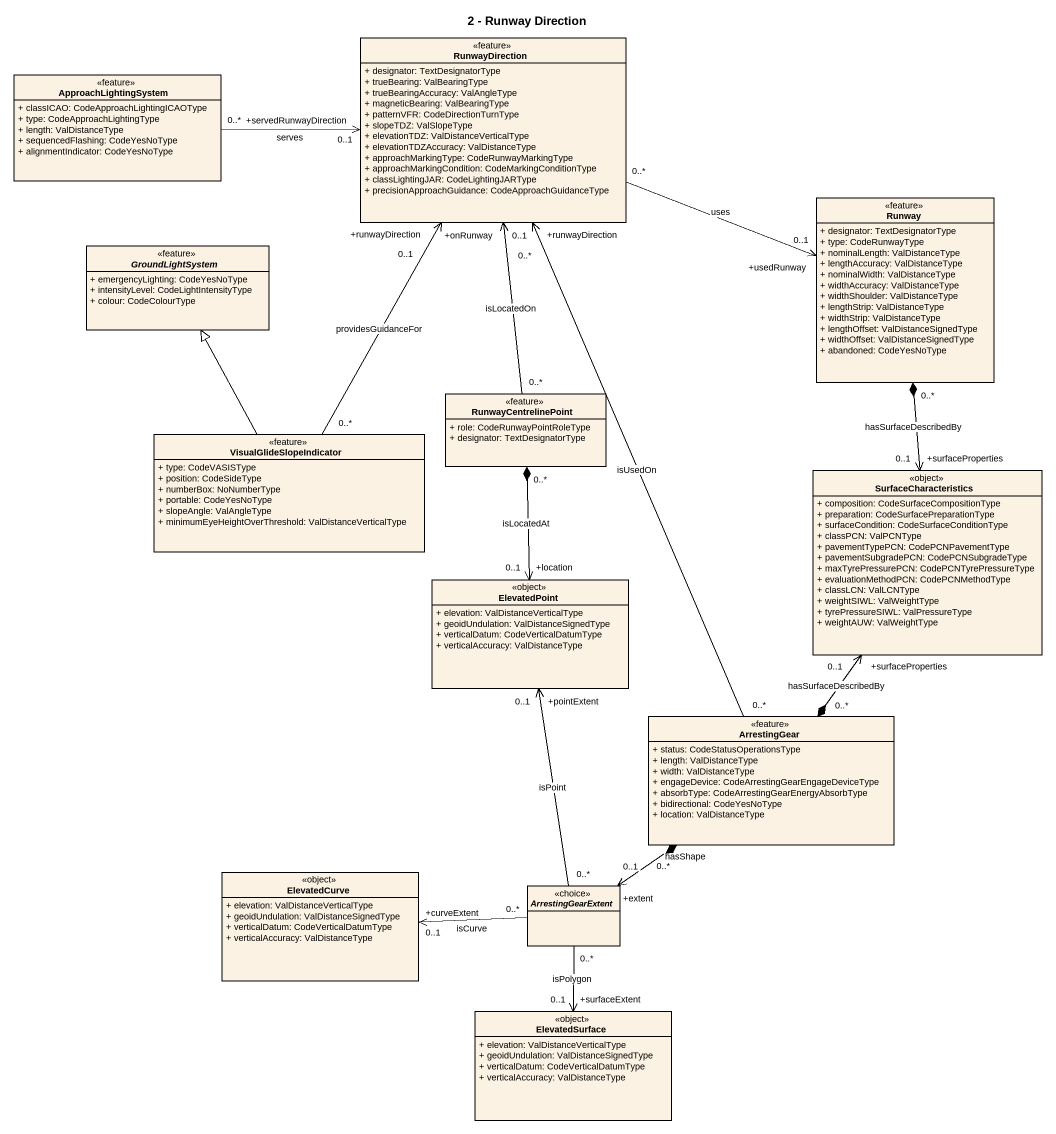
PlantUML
@startuml
title 2 - Runway Direction
hide circle
hide empty members
skinparam classAttributeIconSize 0
class RunwayDirection <<feature>> {
  + designator: TextDesignatorType
  + trueBearing: ValBearingType
  + trueBearingAccuracy: ValAngleType
  + magneticBearing: ValBearingType
  + patternVFR: CodeDirectionTurnType
  + slopeTDZ: ValSlopeType
  + elevationTDZ: ValDistanceVerticalType
  + elevationTDZAccuracy: ValDistanceType
  + approachMarkingType: CodeRunwayMarkingType
  + approachMarkingCondition: CodeMarkingConditionType
  + classLightingJAR: CodeLightingJARType
  + precisionApproachGuidance: CodeApproachGuidanceType
}
class ApproachLightingSystem <<feature>> {
  + classICAO: CodeApproachLightingICAOType
  + type: CodeApproachLightingType
  + length: ValDistanceType
  + sequencedFlashing: CodeYesNoType
  + alignmentIndicator: CodeYesNoType
}
class Runway <<feature>> {
  + designator: TextDesignatorType
  + type: CodeRunwayType
  + nominalLength: ValDistanceType
  + lengthAccuracy: ValDistanceType
  + nominalWidth: ValDistanceType
  + widthAccuracy: ValDistanceType
  + widthShoulder: ValDistanceType
  + lengthStrip: ValDistanceType
  + widthStrip: ValDistanceType
  + lengthOffset: ValDistanceSignedType
  + widthOffset: ValDistanceSignedType
  + abandoned: CodeYesNoType
}
abstract class GroundLightSystem <<feature>> {
  + emergencyLighting: CodeYesNoType
  + intensityLevel: CodeLightIntensityType
  + colour: CodeColourType
}
class RunwayCentrelinePoint <<feature>> {
  + role: CodeRunwayPointRoleType
  + designator: TextDesignatorType
}
class VisualGlideSlopeIndicator <<feature>> {
  + type: CodeVASISType
  + position: CodeSideType
  + numberBox: NoNumberType
  + portable: CodeYesNoType
  + slopeAngle: ValAngleType
  + minimumEyeHeightOverThreshold: ValDistanceVerticalType
}
class SurfaceCharacteristics <<object>> {
  + composition: CodeSurfaceCompositionType
  + preparation: CodeSurfacePreparationType
  + surfaceCondition: CodeSurfaceConditionType
  + classPCN: ValPCNType
  + pavementTypePCN: CodePCNPavementType
  + pavementSubgradePCN: CodePCNSubgradeType
  + maxTyrePressurePCN: CodePCNTyrePressureType
  + evaluationMethodPCN: CodePCNMethodType
  + classLCN: ValLCNType
  + weightSIWL: ValWeightType
  + tyrePressureSIWL: ValPressureType
  + weightAUW: ValWeightType
}
class ElevatedPoint <<object>> {
  + elevation: ValDistanceVerticalType
  + geoidUndulation: ValDistanceSignedType
  + verticalDatum: CodeVerticalDatumType
  + verticalAccuracy: ValDistanceType
}
class ArrestingGear <<feature>> {
  + status: CodeStatusOperationsType
  + length: ValDistanceType
  + width: ValDistanceType
  + engageDevice: CodeArrestingGearEngageDeviceType
  + absorbType: CodeArrestingGearEnergyAbsorbType
  + bidirectional: CodeYesNoType
  + location: ValDistanceType
}
class ElevatedCurve <<object>> {
  + elevation: ValDistanceVerticalType
  + geoidUndulation: ValDistanceSignedType
  + verticalDatum: CodeVerticalDatumType
  + verticalAccuracy: ValDistanceType
}
abstract class ArrestingGearExtent <<choice>>
class ElevatedSurface <<object>> {
  + elevation: ValDistanceVerticalType
  + geoidUndulation: ValDistanceSignedType
  + verticalDatum: CodeVerticalDatumType
  + verticalAccuracy: ValDistanceType
}
RunwayDirection "0..*" -right-> "+usedRunway\n0..1" Runway : uses
RunwayDirection "+onRunway\n0..1" <-- "0..*" RunwayCentrelinePoint : isLocatedOn
ApproachLightingSystem "0..*" -right-> "+servedRunwayDirection\n0..1" RunwayDirection : serves
Runway "0..*" *--> "+surfaceProperties\n0..1" SurfaceCharacteristics : hasSurfaceDescribedBy
RunwayCentrelinePoint "0..*" *--> "+location\n0..1" ElevatedPoint : isLocatedAt
VisualGlideSlopeIndicator "0..*" -up-> "+runwayDirection\n0..1" RunwayDirection : providesGuidanceFor
VisualGlideSlopeIndicator -up-|> GroundLightSystem
ArrestingGear "0..*" -up-> "+runwayDirection\n0..*" RunwayDirection : isUsedOn
ArrestingGear "0..*" *-up-> "+surfaceProperties\n0..1" SurfaceCharacteristics : hasSurfaceDescribedBy
ArrestingGear "0..*" *--> "+extent\n0..1" ArrestingGearExtent : hasShape
ArrestingGearExtent "0..*" -up-> "+pointExtent\n0..1" ElevatedPoint : isPoint
ArrestingGearExtent "0..*" -left-> "+curveExtent\n0..1" ElevatedCurve : isCurve
ArrestingGearExtent "0..*" --> "+surfaceExtent\n0..1" ElevatedSurface : isPolygon
@enduml
